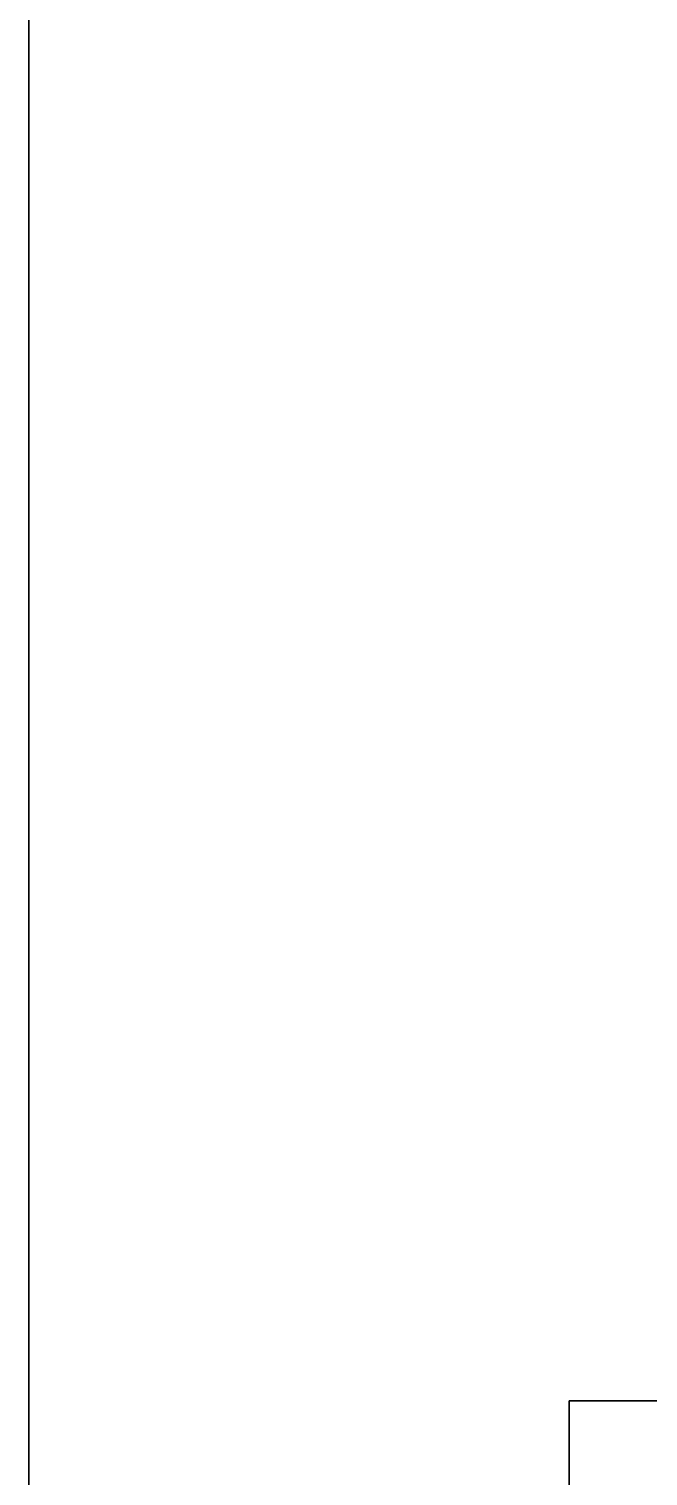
# Model space of a CAD drawing. Extents: x -80 to 3098, y -1530 to 80.
# Drawn here: x 2361 to 2380.48, y -1400.36 to -1354.85 of the extents above; entities that cross this region are included whole.
import ezdxf

# ---------------------------------------------------------------- set-up
doc = ezdxf.new("R2010")
doc.units = 0

# ---------------------------------------------------------------- blocks, each defined once
blk = doc.blocks.new('Kogan.ajuste canto.Lateral Izquierdo1', base_point=(0, 0, 780))
at = {"layer": 'f-Grey Extreme Matt', "color": 0}
for points in [[(0, 0, 780), (0, 50, 780), (0, 50), (0, 0)], [(18, 0, 780), (18, 50, 780), (0, 50, 780), (0, 0, 780)], [(18, 50, 780), (18, 50), (0, 50), (0, 50, 780)], [(18, 50), (18, 0), (0, 0), (0, 50)], [(18, 0, 780), (18, 50, 780), (18, 50), (18, 0)], [(18, 0), (18, 0, 780), (0, 0, 780), (0, 0)]]:
    blk.add_3dface(points, dxfattribs=at)
blk = doc.blocks.new('Kogan.ajuste canto.Lateral Izquierdo')
at = {"layer": 'f-Grey Extreme Matt'}
blk.add_blockref('Kogan.ajuste canto.Lateral Izquierdo1', (0, 0, 780), dxfattribs=at)
blk = doc.blocks.new('Kogan.ajuste canto')
at = {"layer": 'Kogan.ajuste canto.Lateral Izquierdo'}
blk.add_blockref('Kogan.ajuste canto.Lateral Izquierdo', (0, 0), dxfattribs=at)
blk = doc.blocks.new('Kogan.Sobre[1].Sobre[1]1', base_point=(2361, -1418, 880))
at = {"layer": 'zz-Cooker-top', "color": 0}
for points, invisible_edges in [([(2361, -1418, 880), (3018, 0, 880), (3018, -1416, 880), (2361, -1418, 880)], 9), ([(2361, -600, 880), (3018, 0, 880), (2361, -1418, 880), (2361, -600, 880)], 11), ([(3018, 0, 890), (2361, -600, 890), (3018, -1416, 890), (3018, 0, 890)], 11), ([(3018, -1416, 890), (2361, -600, 890), (2361, -1418, 890), (3018, -1416, 890)], 9)]:
    blk.add_3dface(points, dxfattribs=dict(at, invisible_edges=invisible_edges))
blk.add_3dface([(2361, -1418, 880), (2361, -1418, 890), (2361, -600, 890), (2361, -600, 880)], dxfattribs=at)
blk = doc.blocks.new('Kogan.Sobre[1].Sobre[1]')
at = {"layer": 'zz-Cooker-top'}
blk.add_blockref('Kogan.Sobre[1].Sobre[1]1', (2361, -1418, 880), dxfattribs=at)
blk = doc.blocks.new('Kogan.Sobre[1]')
at = {"layer": 'Kogan.Sobre[1].Sobre[1]'}
blk.add_blockref('Kogan.Sobre[1].Sobre[1]', (0, 0), dxfattribs=at)

msp = doc.modelspace()

# ---------------------------------------------------------------- block references
msp.add_blockref('Kogan.Sobre[1]', (0, 0))
at = {"rotation": 90}
msp.add_blockref('Kogan.ajuste canto', (2428, -1416, 100), dxfattribs=at)

doc.saveas('drawing.dxf')
